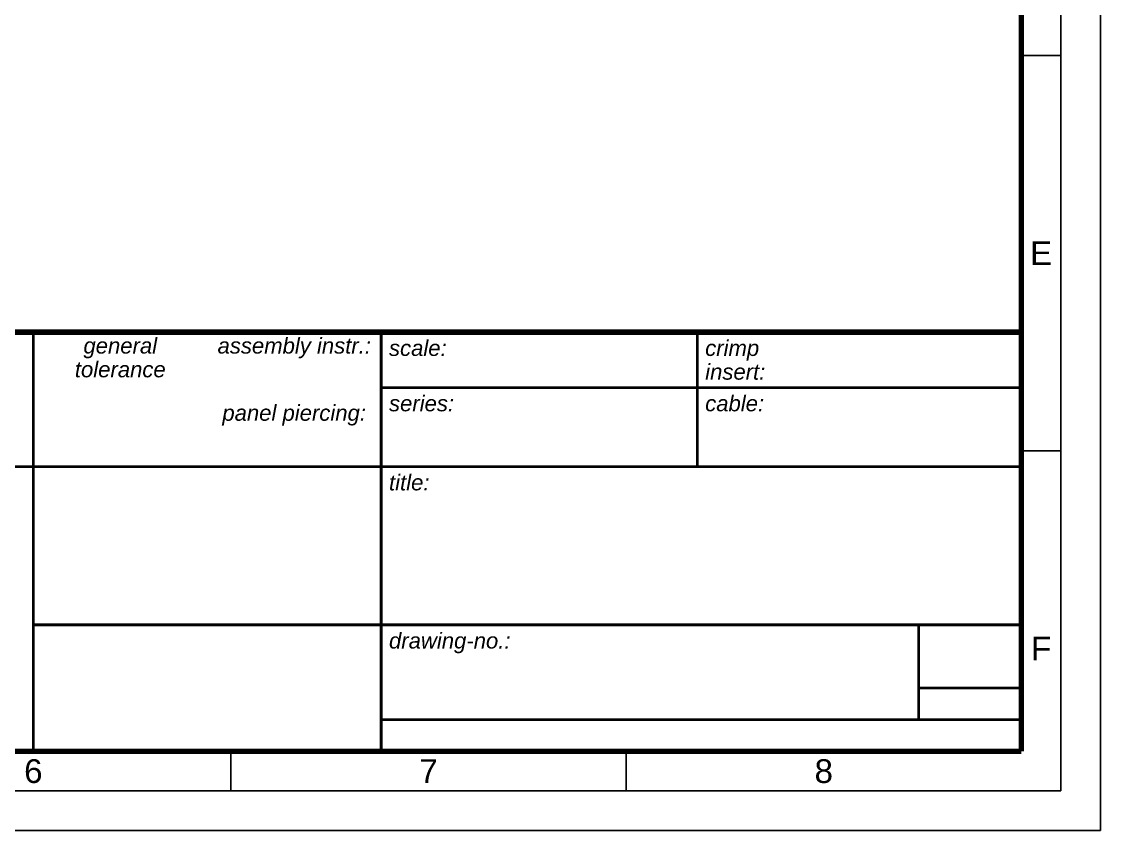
# Model space of a CAD drawing. Header units: millimetres. Extents: x 0 to 420, y 0 to 297.
# Drawn here: x 283.5 to 420, y 0 to 102.3 of the extents above; entities that cross this region are included whole.
import ezdxf
from ezdxf.enums import TextEntityAlignment as Align

# ---------------------------------------------------------------- set-up
doc = ezdxf.new("R2010")
doc.units = ezdxf.units.MM
doc.header["$LTSCALE"] = 23.1
doc.layers.get('0').update_dxf_attribs({"linetype": 'CONTINUOUS'})
doc.styles.get("Standard").update_dxf_attribs({"font": 'arial.ttf'})
doc.styles.add('TEXTSTYLE_2', font='ariali.ttf')

msp = doc.modelspace()

# ---------------------------------------------------------------- linework, layer by layer
at = {"color": 4, "linetype": 'CONTINUOUS'}
for p, q in [((420, 0), (420, 297)), ((0, 0), (420, 0))]:
    msp.add_line(p, q, dxfattribs=at)
at = {"color": 2, "linetype": 'CONTINUOUS'}
for p, q in [((415, 292), (415, 5)), ((415, 98), (410, 98)), ((415, 48), (410, 48)), ((310, 5), (310, 10)), ((360, 5), (360, 10)), ((15, 5), (415, 5))]:
    msp.add_line(p, q, dxfattribs=at)
at = {"color": 3, "linetype": 'CONTINUOUS', "const_width": 0.7}
for points in [[(410, 287), (410, 10)], [(230, 63), (410, 63)], [(20, 10), (410, 10)]]:
    msp.add_lwpolyline(points, dxfattribs=at)
at = {"color": 5, "linetype": 'CONTINUOUS', "const_width": 0.35}
for points in [[(285, 63), (285, 10)], [(329, 63), (329, 10)], [(369, 63), (369, 46)], [(410, 56), (329, 56)], [(410, 46), (230, 46)], [(410, 26), (285, 26)], [(397, 26), (397, 14)], [(397, 18), (410, 18)], [(329, 14), (410, 14)]]:
    msp.add_lwpolyline(points, dxfattribs=at)

# ---------------------------------------------------------------- texts
at = {"color": 2, "linetype": 'CONTINUOUS'}
for s, p in [('E', (412.5, 71.5)), ('F', (412.5, 21.5)), ('6', (285, 6)), ('7', (335, 6)), ('8', (385, 6))]:
    msp.add_text(s, height=3, dxfattribs=at).set_placement(p, align=Align.CENTER)
at = {"color": 4, "linetype": 'CONTINUOUS', "style": 'TEXTSTYLE_2'}
for s, p in [('general', (296, 60.3)), ('tolerance', (296, 57.3)), ('panel piercing:', (318, 51.8))]:
    msp.add_text(s, height=2, dxfattribs=at).set_placement(p, align=Align.CENTER)
for s, p in [('assembly instr.:', (308.3086, 60.3)), ('scale:', (330, 60)), ('crimp', (370, 60)), ('insert:', (370, 57)), ('series:', (330, 53)), ('cable:', (370, 53)), ('title:', (330, 43)), ('drawing-no.:', (330, 23))]:
    msp.add_text(s, height=2, dxfattribs=at).set_placement(p)

doc.saveas('drawing.dxf')
